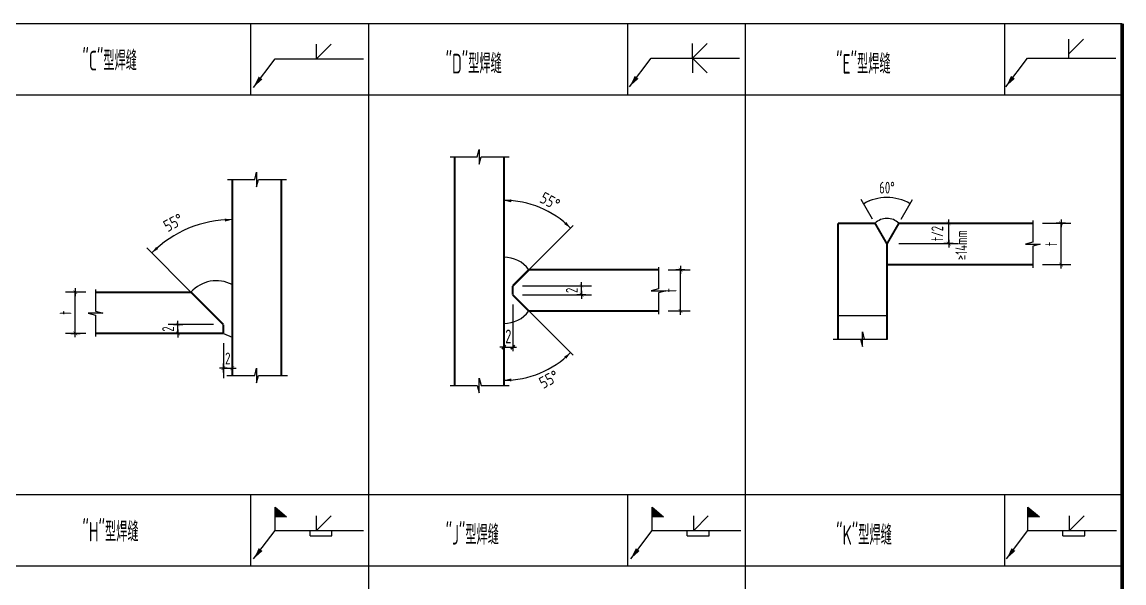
# Model space of a CAD drawing. Extents: x -138012 to 2129925, y -311560 to 0.
# Drawn here: x 1874295 to 1902359, y -176215 to -161927 of the extents above; entities that cross this region are included whole.
import ezdxf

# ---------------------------------------------------------------- set-up
doc = ezdxf.new("R2010")
doc.units = 0
doc.header["$LTSCALE"] = 1000
doc.header["$MEASUREMENT"] = 0
doc.layers.get('0').update_dxf_attribs({"linetype": 'CONTINUOUS'})
doc.layers.get('Defpoints').update_dxf_attribs({"linetype": 'CONTINUOUS'})
for name, color, linetype in [('21', 7, 'CONTINUOUS'), ('3', 3, 'CONTINUOUS'), ('DIM1', 3, 'CONTINUOUS'), ('DIMS', 3, 'CONTINUOUS'), ('FRAME', 7, 'CONTINUOUS'), ('HZ', 7, 'CONTINUOUS'), ('TK', 4, 'CONTINUOUS'), ('TXTS', 3, 'CONTINUOUS'), ('VIEWPORT', 7, 'CONTINUOUS')]:
    doc.layers.add(name, color=color, linetype=linetype)
doc.styles.get("Standard").update_dxf_attribs({"font": 'GBENOR', "bigfont": 'GBCBIG'})
doc.styles.add('TSSD_Dimension', font='tssdeng.shx', dxfattribs={"width": 0.7, "bigfont": 'hztxt.shx'})
doc.styles.add('TSSD_REIN', font='tssdeng.shx', dxfattribs={"width": 0.7, "bigfont": 'tssdchn.shx'})
doc.styles.add('TXTS', font='tssdeng.shx', dxfattribs={"width": 0.85, "bigfont": 'tssdchn.shx'})
doc.dimstyles.get("Standard").update_dxf_attribs({"dimscale": 100, "dimtxt": 3.5, "dimasz": 1, "dimexe": 2.5, "dimexo": 3, "dimgap": 1.5, "dimtad": 1, "dimdec": 0, "dimzin": 0, "dimdsep": 46, "dimtxsty": 'Standard', "dimblk": 'ARCHTICK', "dimcen": 0.09, "dimadec": 0, "dimazin": 0, "dimtfac": 1, "dimtdec": 0, "dimtix": 1, "dimtmove": 2, "dimatfit": 3, "dimfxl": 0, "dimtolj": 1, "dimtzin": 0, "dimarcsym": 0})
doc.dimstyles.new('TSSD_1_1', dxfattribs={"dimtxt": 3.5, "dimasz": 1, "dimexe": 1, "dimexo": 2.5, "dimgap": 1, "dimtad": 1, "dimdec": 0, "dimzin": 0, "dimdsep": 46, "dimtxsty": 'TSSD_Dimension', "dimblk": 'ARCHTICK', "dimblk1": 'ARCHTICK', "dimblk2": 'ARCHTICK', "dimcen": 0, "dimdle": 1, "dimclrt": 7, "dimadec": 0, "dimazin": 0, "dimtfac": 1, "dimtdec": 0, "dimtix": 1, "dimtmove": 2, "dimatfit": 3, "dimfxl": 0, "dimtolj": 1, "dimtzin": 0, "dimarcsym": 0})
doc.dimstyles.new('TSSD_20_1', dxfattribs={"dimscale": 100, "dimtxt": 3.5, "dimasz": 1, "dimexe": 1, "dimexo": 2.5, "dimgap": 1, "dimtad": 1, "dimdec": 0, "dimlfac": 0.2, "dimzin": 0, "dimdsep": 46, "dimtxsty": 'TSSD_REIN', "dimblk": 'ARCHTICK', "dimcen": 0, "dimdle": 1, "dimclrt": 7, "dimadec": 0, "dimazin": 0, "dimtfac": 1, "dimtdec": 0, "dimtix": 1, "dimtmove": 2, "dimatfit": 3, "dimfxl": 0, "dimtolj": 1, "dimtzin": 0, "dimarcsym": 0})

# ---------------------------------------------------------------- blocks, each defined once
blk = doc.blocks.new('ARCHTICK')
at = {"layer": 'DIM1'}
blk.add_line((0.99, 0), (-1, 0), dxfattribs=at)
at = {"layer": 'DIM1', "const_width": 0.0955}
blk.add_lwpolyline([(-0.48, -0.48), (0.48, 0.48)], dxfattribs=at)
at = {"layer": 'TK', "linetype": 'Continuous'}
blk.add_line((0, -1.11), (0, 1.22), dxfattribs=at)
blk = doc.blocks.new('*D336')
at = {"color": 0, "lineweight": -2}
for p, q in [((1900285, -167054), (1901008, -167054)), ((1900758, -168104), (1900758, -167054)), ((1900285, -168104), (1901008, -168104))]:
    blk.add_line(p, q, dxfattribs=at)
at = {"layer": 'Defpoints', "color": 0}
for p in [(1900035, -167054), (1900758, -167054), (1900035, -168104)]:
    blk.add_point(p, dxfattribs=at)
at = {"color": 0, "lineweight": -2, "xscale": 100, "yscale": 100, "zscale": 100}
for p, rotation in [((1900758, -167054), 90), ((1900758, -168104), 270)]:
    blk.add_blockref('ARCHTICK', p, dxfattribs=dict(at, rotation=rotation))
at = {"color": 7, "insert": (1900508, -167579), "char_height": 300, "attachment_point": 5, "rotation": 90, "style": 'TSSD_Dimension'}
blk.add_mtext('\\A1;t', dxfattribs=at)
blk = doc.blocks.new('_ArchTick')
at = {"color": 0, "linetype": 'ByBlock', "const_width": 0.4}
blk.add_lwpolyline([(-0.5, -0.5), (0.5, 0.5)], dxfattribs=at)
blk = doc.blocks.new('*D338')
at = {"color": 0, "lineweight": -2}
for p, q in [((1897896, -167054), (1897896, -166954)), ((1897482, -167054), (1898146, -167054)), ((1897896, -167571), (1897896, -167054)), ((1896623, -167571), (1898146, -167571)), ((1897896, -167571), (1897896, -167671))]:
    blk.add_line(p, q, dxfattribs=at)
at = {"layer": 'Defpoints', "color": 0}
for p in [(1897232, -167054), (1897896, -167054), (1896373, -167571)]:
    blk.add_point(p, dxfattribs=at)
at = {"color": 0, "lineweight": -2, "xscale": 100, "yscale": 100, "zscale": 100}
for p, rotation in [((1897896, -167054), 270), ((1897896, -167571), 90)]:
    blk.add_blockref('ARCHTICK', p, dxfattribs=dict(at, rotation=rotation))
at = {"color": 7, "insert": (1897605, -167312), "char_height": 300, "attachment_point": 5, "rotation": 90, "style": 'TSSD_Dimension'}
blk.add_mtext('\\A1;t/2', dxfattribs=at)
blk = doc.blocks.new('*D347')
at = {"color": 0, "lineweight": -2}
for p, q in [((1887041, -168649), (1888796, -168649)), ((1888546, -168649), (1888546, -168549)), ((1888546, -168874), (1888546, -168649)), ((1887041, -168874), (1888796, -168874)), ((1888546, -168874), (1888546, -168974))]:
    blk.add_line(p, q, dxfattribs=at)
at = {"layer": 'Defpoints', "color": 0}
for p in [(1886791, -168649), (1888546, -168649), (1886791, -168874)]:
    blk.add_point(p, dxfattribs=at)
at = {"color": 0, "lineweight": -2, "xscale": 100, "yscale": 100, "zscale": 100}
for p, rotation in [((1888546, -168649), 270), ((1888546, -168874), 90)]:
    blk.add_blockref('ARCHTICK', p, dxfattribs=dict(at, rotation=rotation))
at = {"color": 7, "insert": (1888296, -168762), "char_height": 300, "attachment_point": 5, "rotation": 90, "style": 'TSSD_Dimension'}
blk.add_mtext('\\A1;2', dxfattribs=at)
blk = doc.blocks.new('*D348')
at = {"color": 0, "lineweight": -2}
for p, q in [((1886791, -169124), (1886791, -170310)), ((1886566, -169855), (1886566, -170310)), ((1886566, -170210), (1886466, -170210)), ((1886566, -170210), (1886791, -170210)), ((1886791, -170210), (1886891, -170210))]:
    blk.add_line(p, q, dxfattribs=at)
at = {"layer": 'Defpoints', "color": 0}
for p in [(1886791, -168874), (1886566, -169605), (1886791, -170210)]:
    blk.add_point(p, dxfattribs=at)
at = {"color": 0, "lineweight": -2, "xscale": 100, "yscale": 100, "zscale": 100}
blk.add_blockref('_ArchTick', (1886566, -170210), dxfattribs=at)
at = {"color": 0, "lineweight": -2, "xscale": 100, "yscale": 100, "zscale": 100, "rotation": 180}
blk.add_blockref('_ArchTick', (1886791, -170210), dxfattribs=at)
at = {"color": 7, "insert": (1886679, -169935), "char_height": 350, "attachment_point": 5, "style": 'TSSD_REIN'}
blk.add_mtext('\\A1;2', dxfattribs=at)
blk = doc.blocks.new('*D349')
at = {"color": 0, "lineweight": -2}
for p, q in [((1890753, -168237), (1891315, -168237)), ((1891065, -169287), (1891065, -168237)), ((1890753, -169287), (1891315, -169287))]:
    blk.add_line(p, q, dxfattribs=at)
at = {"layer": 'Defpoints', "color": 0}
for p in [(1890503, -168237), (1891065, -168237), (1890503, -169287)]:
    blk.add_point(p, dxfattribs=at)
at = {"color": 0, "lineweight": -2, "xscale": 100, "yscale": 100, "zscale": 100}
for p, rotation in [((1891065, -168237), 90), ((1891065, -169287), 270)]:
    blk.add_blockref('ARCHTICK', p, dxfattribs=dict(at, rotation=rotation))
at = {"color": 7, "insert": (1890815, -168762), "char_height": 300, "attachment_point": 5, "rotation": 90, "style": 'TSSD_Dimension'}
blk.add_mtext('\\A1;t', dxfattribs=at)
blk = doc.blocks.new('*D350')
at = {"layer": 'Defpoints', "color": 0}
for p in [(1875651, -168809), (1876168, -168809), (1876168, -169859)]:
    blk.add_point(p, dxfattribs=at)
at = {"layer": 'VIEWPORT', "color": 0, "lineweight": -2}
for p, q in [((1875918, -168809), (1875401, -168809)), ((1875651, -169859), (1875651, -168809)), ((1875918, -169859), (1875401, -169859))]:
    blk.add_line(p, q, dxfattribs=at)
at = {"layer": 'VIEWPORT', "color": 0, "lineweight": -2, "xscale": 100, "yscale": 100, "zscale": 100}
for p, rotation in [((1875651, -168809), 90), ((1875651, -169859), 270)]:
    blk.add_blockref('ARCHTICK', p, dxfattribs=dict(at, rotation=rotation))
at = {"layer": 'VIEWPORT', "color": 7, "insert": (1875401, -169334), "char_height": 300, "attachment_point": 5, "rotation": 90, "style": 'TSSD_Dimension'}
blk.add_mtext('\\A1;t', dxfattribs=at)
blk = doc.blocks.new('*D351')
at = {"layer": 'Defpoints', "color": 0}
for p in [(1878265, -169634), (1879422, -169634), (1879422, -169859)]:
    blk.add_point(p, dxfattribs=at)
at = {"layer": 'VIEWPORT', "color": 0, "lineweight": -2}
for p, q in [((1879172, -169634), (1878015, -169634)), ((1878265, -169634), (1878265, -169534)), ((1878265, -169859), (1878265, -169634)), ((1879172, -169859), (1878015, -169859)), ((1878265, -169859), (1878265, -169959))]:
    blk.add_line(p, q, dxfattribs=at)
at = {"layer": 'VIEWPORT', "color": 0, "lineweight": -2, "xscale": 100, "yscale": 100, "zscale": 100}
for p, rotation in [((1878265, -169859), 90), ((1878265, -169634), 270)]:
    blk.add_blockref('ARCHTICK', p, dxfattribs=dict(at, rotation=rotation))
at = {"layer": 'VIEWPORT', "color": 7, "insert": (1878015, -169747), "char_height": 300, "attachment_point": 5, "rotation": 90, "style": 'TSSD_Dimension'}
blk.add_mtext('\\A1;2', dxfattribs=at)
blk = doc.blocks.new('*D357')
at = {"layer": 'Defpoints', "color": 0}
for p in [(1879422, -169859), (1879647, -170745), (1879647, -170933)]:
    blk.add_point(p, dxfattribs=at)
at = {"layer": 'VIEWPORT', "color": 0, "lineweight": -2}
for p, q in [((1879422, -170109), (1879422, -170995)), ((1879647, -170683), (1879647, -170495)), ((1879422, -170745), (1879322, -170745)), ((1879422, -170745), (1879647, -170745)), ((1879647, -170745), (1879747, -170745))]:
    blk.add_line(p, q, dxfattribs=at)
at = {"layer": 'VIEWPORT', "color": 0, "lineweight": -2, "xscale": 100, "yscale": 100, "zscale": 100}
blk.add_blockref('ARCHTICK', (1879422, -170745), dxfattribs=at)
at = {"layer": 'VIEWPORT', "color": 0, "lineweight": -2, "xscale": 100, "yscale": 100, "zscale": 100, "rotation": 180}
blk.add_blockref('ARCHTICK', (1879647, -170745), dxfattribs=at)
at = {"layer": 'VIEWPORT', "color": 7, "insert": (1879535, -170495), "char_height": 300, "attachment_point": 5, "style": 'TSSD_Dimension'}
blk.add_mtext('\\A1;2', dxfattribs=at)

msp = doc.modelspace()

# ---------------------------------------------------------------- hatches: boundary and pattern name
for points in [[(1880741.895, -174282.141), (1880741.895, -174528.297), (1881031.597, -174528.297)], [(1890346.085, -174282.141), (1890346.085, -174528.297), (1890635.787, -174528.297)], [(1899915.107, -174282.141), (1899915.107, -174528.297), (1900204.809, -174528.297)]]:
    msp.add_hatch(color=256).paths.add_polyline_path(points)

# ---------------------------------------------------------------- linework, layer by layer
at = {"color": 0, "linetype": 'ByBlock'}
for p, q in [((1895957.164, -166945.691), (1895668.543, -166445.786)), ((1896688.382, -166945.691), (1896977.002, -166445.786))]:
    msp.add_line(p, q, dxfattribs=at)
for p, q in [((1879422.37, -169859.059), (1879647.37, -169950.329)), ((1880741.895, -174875.984), (1880741.895, -174282.141)), ((1880741.895, -174282.141), (1881031.597, -174528.297)), ((1890346.085, -174875.984), (1890346.085, -174282.141)), ((1890346.085, -174282.141), (1890635.787, -174528.297)), ((1899915.107, -174282.141), (1900204.809, -174528.297)), ((1899915.107, -174875.984), (1899915.107, -174282.141)), ((1881031.597, -174528.297), (1880741.895, -174528.297)), ((1890635.787, -174528.297), (1890346.085, -174528.297)), ((1900204.809, -174528.297), (1899915.107, -174528.297)), ((1881632.364, -175015.947), (1881632.364, -174875.984)), ((1882188.805, -175015.947), (1882188.805, -174875.984)), ((1891236.554, -175015.947), (1891236.554, -174875.984)), ((1891792.996, -175015.947), (1891792.996, -174875.984)), ((1900805.576, -175015.947), (1900805.576, -174875.984)), ((1901362.017, -175015.947), (1901362.017, -174875.984))]:
    msp.add_line(p, q)
for points in [[(1895731.043, -166554.039, 0, 25, 0), (1895887.859, -166478.194, 25, 25, 0)], [(1896914.502, -166554.039, 0, 25, 0), (1896757.686, -166478.194, 25, 25, 0)]]:
    msp.add_lwpolyline(points, format="xyseb")
at = {"const_width": 50}
for points in [[(1896322.773, -167578.944), (1896019.664, -167053.944)], [(1896322.773, -167578.944), (1896625.882, -167053.944)], [(1886791.273, -168649.066), (1887203.773, -168236.566)], [(1886791.273, -168874.066), (1887203.773, -169286.566)]]:
    msp.add_lwpolyline(points, dxfattribs=at)
at = {"color": 0, "linetype": 'ByBlock'}
msp.add_arc((1896322.773, -167578.944), 1183.458, 60, 120, dxfattribs=at)
for centre, radius, start, end in [((1896322.773, -167353.647), 426.259, 44.6762907, 135.3237093), ((1886571.447, -168705.433), 787.192, 36.5567087, 90.3765696), ((1879243.646, -169375.096), 859.11, 61.9700393, 138.7867094), ((1886571.447, -168817.7), 787.192, 269.6234304, 323.4432913)]:
    msp.add_arc(centre, radius, start, end)
at = {"layer": '21'}
for p, q in [((1881791.767, -162862.756), (1881791.767, -162489.579)), ((1881791.767, -162862.756), (1882164.944, -162489.579)), ((1891371.345, -162846.288), (1891371.345, -162473.11)), ((1891371.345, -162846.288), (1891744.522, -162473.11)), ((1900955.443, -162740.237), (1901328.62, -162367.059)), ((1900955.443, -162846.288), (1900955.443, -162367.059)), ((1880187.332, -163590.504), (1880737.648, -162862.756)), ((1880737.648, -162862.756), (1882989.708, -162862.756)), ((1889766.909, -163574.036), (1890317.226, -162846.288)), ((1890317.226, -162846.288), (1892569.286, -162846.288)), ((1891371.345, -162846.288), (1891744.522, -163219.465)), ((1891371.345, -162846.288), (1891371.345, -163219.465)), ((1899351.008, -163574.036), (1899901.324, -162846.288)), ((1899901.324, -162846.288), (1902153.384, -162846.288)), ((1885889.968, -165362.529), (1885940.209, -165175.029)), ((1885940.209, -165175.029), (1885940.209, -165550.029)), ((1885199.233, -165362.529), (1885889.968, -165362.529)), ((1885940.209, -165550.029), (1885990.449, -165362.529)), ((1885990.449, -165362.529), (1886699.507, -165362.529)), ((1880219.897, -165935.022), (1880270.137, -165747.522)), ((1880270.137, -165747.522), (1880270.137, -166122.522)), ((1879529.161, -165935.022), (1880219.897, -165935.022)), ((1880270.137, -166122.522), (1880320.378, -165935.022)), ((1880320.378, -165935.022), (1881029.436, -165935.022)), ((1900034.875, -166986.322), (1900034.875, -167537.567)), ((1900034.875, -167537.567), (1899847.375, -167587.807)), ((1899847.375, -167587.807), (1900222.375, -167587.807)), ((1900222.375, -167587.807), (1900034.875, -167638.048)), ((1900034.875, -167638.048), (1900034.875, -168184.044)), ((1890503.375, -168168.944), (1890503.375, -168720.189)), ((1876167.873, -168741.437), (1876167.873, -169292.682)), ((1890503.375, -168720.189), (1890315.875, -168770.43)), ((1890315.875, -168770.43), (1890690.875, -168770.43)), ((1890690.875, -168770.43), (1890503.375, -168820.67)), ((1890503.375, -168820.67), (1890503.375, -169366.667)), ((1876355.373, -169342.923), (1875980.373, -169342.923)), ((1875980.373, -169342.923), (1876167.873, -169393.163)), ((1876167.873, -169292.682), (1876355.373, -169342.923)), ((1876167.873, -169393.163), (1876167.873, -169939.16)), ((1894955.337, -170005.53), (1895646.073, -170005.53)), ((1895626.912, -170005.53), (1896335.97, -170005.53)), ((1895646.073, -170005.53), (1895696.313, -170193.03)), ((1895696.313, -169818.03), (1895746.554, -170005.53)), ((1895696.313, -170193.03), (1895696.313, -169818.03)), ((1880219.897, -170932.514), (1880270.137, -170745.014)), ((1880270.137, -170745.014), (1880270.137, -171120.014)), ((1879506.67, -170932.514), (1880219.897, -170932.514)), ((1880270.137, -171120.014), (1880320.378, -170932.514)), ((1880320.378, -170932.514), (1881058.541, -170932.514)), ((1885198.065, -171188.152), (1885888.8, -171188.152)), ((1885888.8, -171188.152), (1885939.04, -171375.652)), ((1885939.04, -171375.652), (1885939.04, -171000.652)), ((1885939.04, -171000.652), (1885989.281, -171188.152)), ((1885989.281, -171188.152), (1886698.339, -171188.152)), ((1881796.014, -174875.984), (1882169.191, -174502.807)), ((1881796.014, -174875.984), (1881796.014, -174502.807)), ((1891400.204, -174875.984), (1891773.382, -174502.807)), ((1891400.204, -174875.984), (1891400.204, -174502.807)), ((1900969.226, -174875.984), (1900969.226, -174502.807)), ((1900969.226, -174875.984), (1901342.404, -174502.807)), ((1880191.579, -175603.732), (1880741.895, -174875.984)), ((1880741.895, -174875.984), (1882993.955, -174875.984)), ((1881632.364, -175015.947), (1882188.805, -175015.947)), ((1889795.769, -175603.732), (1890346.085, -174875.984)), ((1890346.085, -174875.984), (1892598.145, -174875.984)), ((1891236.554, -175015.947), (1891792.996, -175015.947)), ((1899364.791, -175603.732), (1899915.107, -174875.984)), ((1899915.107, -174875.984), (1902167.167, -174875.984)), ((1900805.576, -175015.947), (1901362.017, -175015.947))]:
    msp.add_line(p, q, dxfattribs=at)
for points in [[(1880187.332, -163590.504), (1880320.421, -163315.028), (1880416.136, -163387.407), (1880320.421, -163315.028)], [(1889766.909, -163574.036), (1889899.999, -163298.559), (1889995.713, -163370.938), (1889899.999, -163298.559)], [(1899351.008, -163574.036), (1899484.097, -163298.559), (1899579.812, -163370.938), (1899484.097, -163298.559)], [(1886566.273, -166470.784), (1886755.472, -166443.102), (1886751.565, -166518), (1886755.472, -166443.102)], [(1879647.37, -166959.389), (1879462.821, -167009.429), (1879457.77, -166934.6), (1879462.821, -167009.429)], [(1888265.651, -167174.689), (1888103.215, -167073.807), (1888154.511, -167019.092), (1888103.215, -167073.807)], [(1877596.993, -167808.683), (1877709.498, -167654.07), (1877760.311, -167709.235), (1877709.498, -167654.07)], [(1888265.651, -170348.444), (1888103.215, -170449.326), (1888154.511, -170504.041), (1888103.215, -170449.326)], [(1886566.273, -171052.349), (1886755.472, -171080.031), (1886751.565, -171005.133), (1886755.472, -171080.031)], [(1880191.579, -175603.732), (1880324.668, -175328.256), (1880420.383, -175400.635), (1880324.668, -175328.256)], [(1889795.769, -175603.732), (1889928.858, -175328.256), (1890024.573, -175400.635), (1889928.858, -175328.256)], [(1899364.791, -175603.732), (1899497.88, -175328.256), (1899593.595, -175400.635), (1899497.88, -175328.256)]]:
    msp.add_solid(points, dxfattribs=at)
at = {"layer": '3', "const_width": 50}
for points in [[(1885316.273, -165362.529), (1885316.273, -171188.152)], [(1879647.37, -168616.758), (1879647.37, -165935.022)], [(1880897.37, -165935.022), (1880897.37, -170932.514)], [(1895073.546, -167053.944), (1895073.546, -170005.53)], [(1896322.773, -168103.944), (1896322.773, -167578.944)], [(1896322.773, -168103.944), (1900034.875, -168103.944)], [(1896323.546, -170005.53), (1896323.546, -168103.944)], [(1886566.273, -171188.152), (1886566.273, -168236.566)], [(1879647.37, -170932.514), (1879647.37, -168616.758)], [(1886791.273, -168874.066), (1886791.273, -168649.066)], [(1879422.37, -169634.059), (1879422.37, -169859.059)], [(1879422.37, -169859.059), (1876167.873, -169859.059)]]:
    msp.add_lwpolyline(points, dxfattribs=at)
at = {"layer": '3', "linetype": 'Continuous', "const_width": 50}
for points in [[(1886566.273, -168236.566), (1886566.273, -165362.529)], [(1895073.546, -167053.944), (1896019.664, -167053.944)], [(1896625.882, -167053.944), (1900034.875, -167053.944)], [(1887203.773, -168236.566), (1890503.375, -168236.566)], [(1876167.873, -168809.059), (1878597.37, -168809.059)], [(1879422.37, -169634.059), (1878597.37, -168809.059)], [(1887203.773, -169286.566), (1890503.375, -169286.566)]]:
    msp.add_lwpolyline(points, dxfattribs=at)
at = {"layer": 'Defpoints', "color": 0, "linetype": 'ByBlock'}
for p in [(1896733.783, -166431.444), (1896019.664, -167053.944), (1896322.773, -167053.944), (1896625.882, -167053.944), (1897232.099, -167053.944), (1896322.773, -167578.944), (1896322.773, -167578.944), (1896322.773, -167578.944), (1896322.773, -168103.944)]:
    msp.add_point(p, dxfattribs=at)
at = {"layer": 'DIMS'}
for p, q in [((1887203.773, -168236.566), (1888331.731, -167108.609)), ((1878597.37, -168809.059), (1877469.412, -167681.102)), ((1887203.773, -169286.566), (1888331.731, -170414.524))]:
    msp.add_line(p, q, dxfattribs=at)
for centre, radius, start, end in [((1886566.273, -168874.066), 2403.283, 45, 90), ((1879647.37, -169859.059), 2899.671, 90, 135), ((1886566.273, -168649.066), 2403.283, 270, 315)]:
    msp.add_arc(centre, radius, start, end, dxfattribs=at)
at = {"layer": 'FRAME', "color": 7}
for p, q in [((1902314.895, -161971.111), (1854308.842, -161971.111)), ((1880114.895, -161971.111), (1880114.895, -163779.105)), ((1883114.895, -161971.111), (1883114.895, -194508.356)), ((1889714.895, -161971.111), (1889714.895, -163779.105)), ((1892714.895, -161971.111), (1892714.895, -194508.356)), ((1899314.895, -161971.111), (1899314.895, -163779.105)), ((1902314.895, -173971.987), (1854308.771, -173971.987)), ((1880114.895, -173971.987), (1880114.895, -175779.981)), ((1889714.895, -173971.987), (1889714.895, -175779.981)), ((1899314.895, -173971.987), (1899314.895, -175779.981))]:
    msp.add_line(p, q, dxfattribs=at)
at = {"layer": 'FRAME', "color": 7, "const_width": 88.867}
msp.add_lwpolyline([(1902314.895, -161971.111), (1902314.895, -194508.356)], dxfattribs=at)
at = {"layer": 'TXTS'}
for p, q in [((1854308.842, -163779.105), (1902314.895, -163779.105)), ((1854308.842, -175779.981), (1902314.895, -175779.981))]:
    msp.add_line(p, q, dxfattribs=at)

# ---------------------------------------------------------------- texts
at = {"style": 'TSSD_Dimension', "width": 0.7}
msp.add_text('%%14714mm', height=300, rotation=90, dxfattribs=at).set_placement((1898366.795, -167990.998))
at = {"color": 7, "linetype": 'ByBlock', "insert": (1896322.773, -166145.486), "char_height": 300, "attachment_point": 5, "style": 'TSSD_Dimension'}
msp.add_mtext('\\A1;60°', dxfattribs=at)
at = {"layer": 'HZ', "style": 'TSSD_REIN', "width": 0.6}
for s, p in [('"C"型焊缝', (1875832.296, -163158.616)), ('"D"型焊缝', (1885083.502, -163236.363)), ('"E"型焊缝', (1895028.722, -163243.814)), ('"H"型焊缝', (1875832.296, -175159.492)), ('"J"型焊缝', (1885083.502, -175237.24)), ('"K"型焊缝', (1895028.722, -175244.691))]:
    msp.add_text(s, height=500, dxfattribs=at).set_placement(p)
at = {"layer": 'TXTS', "style": 'TXTS', "width": 0.85}
for rotation, p in [(331.7171078, (1887453.619, -166503.83)), (28.2828922, (1878002.219, -167284.751)), (28.2828922, (1887568.43, -171278.185))]:
    msp.add_text('55%%d', height=300, rotation=rotation, dxfattribs=at).set_placement(p)

# ---------------------------------------------------------------- dimensions: what is measured, and where the dimension line sits
for base, p1, p2, text, picture, middle in [((1897895.849, -167053.944), (1896372.757, -167570.615), (1897232.099, -167053.944), 't/2', '*D338', (1897605.464, -167312.28)), ((1900758.166, -167053.944), (1900034.875, -168103.944), (1900034.875, -167053.944), 't', '*D336', (1900508.166, -167578.944)), ((1891064.632, -168236.566), (1890503.375, -169286.566), (1890503.375, -168236.566), 't', '*D349', (1890814.632, -168761.566)), ((1888546.152, -168649.066), (1886791.273, -168874.066), (1886791.273, -168649.066), '2', '*D347', (1888296.152, -168761.566))]:
    dim = msp.add_linear_dim(base=base, p1=p1, p2=p2, angle=90, text=text, dimstyle='Standard', override={"dimtxt": 3, "dimasz": 1, "dimexe": 2.5, "dimexo": 2.5, "dimgap": 1, "dimtad": 1, "dimtih": 0, "dimtoh": 0, "dimdec": 0, "dimtxsty": 'TSSD_Dimension', "dimblk": 'ARCHTICK', "dimcen": 0, "dimclrt": 7, "dimtdec": 0, "dimtix": 1, "dimtofl": 1, "dimtmove": 2})
    dim.commit()
    dim.dimension.update_dxf_attribs({"geometry": picture, "text_midpoint": middle})
dim = msp.add_linear_dim(base=(1886791.273, -170209.873), p1=(1886566.273, -169604.876), p2=(1886791.273, -168874.066), text='2', dimstyle='TSSD_20_1')
dim.commit()
dim.dimension.update_dxf_attribs({"geometry": '*D348', "text_midpoint": (1886678.773, -169934.873)})
msp.add_linear_dim(base=(1896323.546, -169404.232), p1=(1895073.546, -170005.53), p2=(1896323.546, -170005.53), text='t', dimstyle='TSSD_1_1').render()
at = {"layer": 'VIEWPORT'}
for base, p1, p2, text, picture, middle in [((1875650.565, -168809.059), (1876167.873, -169859.059), (1876167.873, -168809.059), 't', '*D350', (1875400.565, -169334.059)), ((1878265.471, -169634.059), (1879422.37, -169859.059), (1879422.37, -169634.059), '2', '*D351', (1878015.471, -169746.559))]:
    dim = msp.add_linear_dim(base=base, p1=p1, p2=p2, angle=90, text=text, dimstyle='Standard', override={"dimtxt": 3, "dimasz": 1, "dimexe": 2.5, "dimexo": 2.5, "dimgap": 1, "dimtad": 1, "dimtih": 0, "dimtoh": 0, "dimdec": 0, "dimtxsty": 'TSSD_Dimension', "dimblk": 'ARCHTICK', "dimcen": 0, "dimclrt": 7, "dimtdec": 0, "dimtix": 1, "dimtofl": 1, "dimtmove": 2}, dxfattribs=at)
    dim.commit()
    dim.dimension.update_dxf_attribs({"geometry": picture, "text_midpoint": middle})
dim = msp.add_linear_dim(base=(1879647.37, -170745.116), p1=(1879422.37, -169859.059), p2=(1879647.37, -170932.514), text='2', dimstyle='Standard', override={"dimtxt": 3, "dimasz": 1, "dimexe": 2.5, "dimexo": 2.5, "dimgap": 1, "dimtad": 1, "dimtih": 0, "dimtoh": 0, "dimdec": 0, "dimtxsty": 'TSSD_Dimension', "dimblk": 'ARCHTICK', "dimcen": 0, "dimclrt": 7, "dimtdec": 0, "dimtix": 1, "dimtofl": 1, "dimtmove": 2}, dxfattribs=at)
dim.commit()
dim.dimension.update_dxf_attribs({"geometry": '*D357', "text_midpoint": (1879534.87, -170495.116)})

doc.saveas('drawing.dxf')
